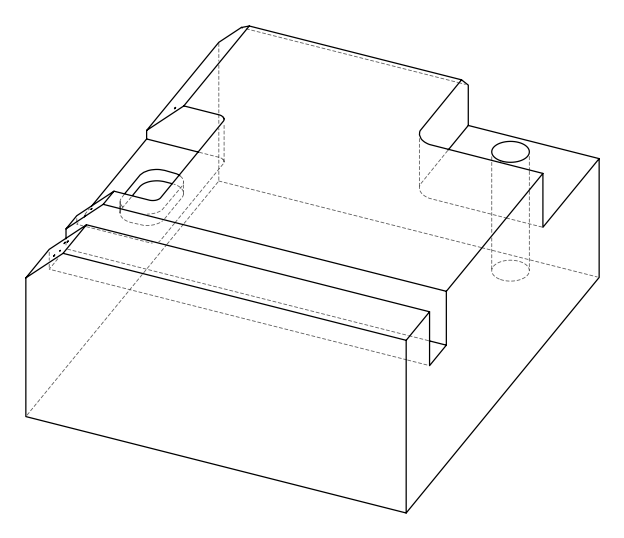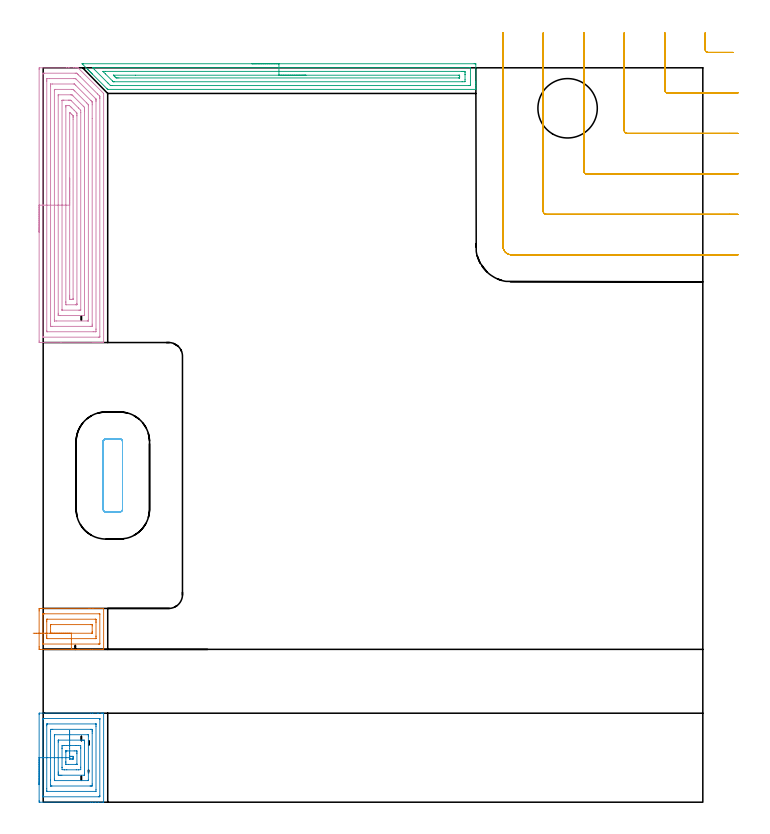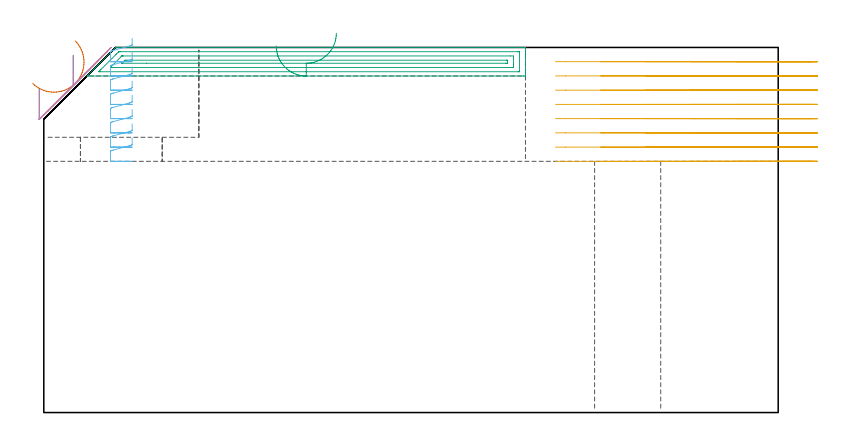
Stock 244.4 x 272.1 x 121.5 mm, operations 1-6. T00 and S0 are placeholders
(PLAN: 11 operations, 6 tool changes, 68.2 min)
(1 AREA_MILL | FG_CHAMFER_SURFACE | UGT0205_001 | 1.34 min | 9043 mm3)
(2 AREA_MILL_1 | FG_CHAMFER_SURFACE_1 | UGT0205_001 | 2.69 min | 11776 mm3)
(3 AREA_MILL_2 | FG_CHAMFER_SURFACE_2 | UGT0205_001 | 4.72 min | 7093 mm3)
(4 AREA_MILL_3 | FG_CHAMFER_SURFACE_3 | UGT0205_001 | 7.51 min | 30887 mm3)
(5 MILL_CORNER_NOTCH_RECTANGULAR | CORNER_NOTCH_RECTANGULAR | UGT0201_094 | Follow Part, ap 5, ae 75% | 10.18 min | 251069 mm3)
(6 MILL_RECTANGULAR_POCKET | POCKET_RECTANGULAR_STRAIGHT | UGT0201_094 | Follow Part, ap 5, ae 75% | 2.05 min | 44559 mm3)
(7 MILL_SLOT | SLOT_PARTIAL_RECTANGULAR | NXT0201_013 | Follow Part, ap 2.5, ae 75% | 29.5 min | 111798 mm3)
(8 MILL_RECTANGULAR_SLOT | SLOT_RECTANGULAR | UGT0201_094 | Follow Part, ap 5, ae 75% | 9.37 min | 213947 mm3)
(9 SPOT_DRILL | STEP1HOLE | NXT0321_9005460120000 | 0.06 min | 187 mm3)
(10 DRILL_THROUGH_HOLE_INTO_CENTER | STEP1HOLE | NXT0301_065 | 0.36 min | 5663 mm3)
(11 DRILL_TO_ENLARGE_THROUGH_HOLE | STEP1HOLE | UGT0301_053 | 0.38 min | 25915 mm3)
(TOOL UGT0205_001 | Chamfer Mill 20 x 3 x 45 deg. | D20 FL50 Z2)
(TOOL UGT0201_094 | End mill 20 mm | D20 FL38 Z4)
(TOOL NXT0201_013 | ENDMILL 10mm | D10 FL30 Z4)
(TOOL NXT0321_9005460120000 | NC Spot Drill, 142deg, 12mm, Carbide, Uncoated | D12 PA142 FL30 Z2)
(TOOL NXT0301_065 | Carbide Drill 9.4mm [860.1-0940-075A1-MM 2214] | D9.4 PA140 FL98 Z2)
(TOOL UGT0301_053 | Twist Drill 22 mm | D22 PA118 FL150 Z2)
(OP 1 AREA_MILL)
G17 G21 G94 G90
T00 M6
G54
G17 G0 G90 X10.45 Y56.6 S1061 M3
G43 Z131.5 H0
Z123.688
G94 G1 X11.039 Z123.045 F250.
X11.57 Z122.353
X12.039 Z121.617
X12.442 Z120.843
X12.776 Z120.037
X13.038 Z119.205
X13.227 Z118.353
X13.341 Z117.489
X13.379 Z116.617
X13.341 Z115.745
X13.227 Z114.88
X13.038 Z114.029
X12.776 Z113.197
X12.442 Z112.391
X12.039 Z111.617
X11.57 Z110.881
X11.039 Z110.189
X10.45 Z109.546
X-1.028 Y56.601 Z98.068
X-1.235 Y56.603 Z97.861
X-1.491 Y56.608 Z97.605
X-1.493 Y56.646 Z97.603
X-1.499 Y57.113 Z97.601
X-1.5 Y57.587 Z97.6
Y70.875
X-1.499 Y71.287 Z97.601
X-1.493 Y71.754 Z97.603
X-1.491 Y71.792 Z97.605
X-1.028 Y71.796 Z98.068
X-0.517 Y71.8 Z98.579
X17.002 Z116.096
X17.513 Z116.607
X18.256 Z117.355
X18.396 Z117.494
X22.252 Y71.799 Z121.35
X22.358 Y71.79 Z121.456
X22.394 Y71.76 Z121.493
X22.4 Y71.73 Z121.5
Y56.67
X22.395 Y56.61 Z121.492
X22.25 Y56.6 Z121.348
X18.256 Z117.355
X17.513 Z116.607
X10.45 Z109.546
X10.448 Y57.115 Z109.548
X10.45 Y58.6 Z109.55
X0.138 Y58.601 Z99.238
X0. Y58.605 Z99.1
X-0.044 Y58.61 Z99.056
X-0.079 Y58.617 Z99.021
X-0.081 Y58.681 Z99.019
X-0.085 Y58.825 Z99.015
X-0.086 Y69.515 Z99.014
X-0.083 Y69.722 Z99.017
X-0.081 Y69.772 Z99.019
X-0.08 Y69.789 Z99.02
X-0.019 Y69.792 Z99.081
X0.17 Y69.797 Z99.27
X0.454 Y69.8 Z99.554
X20.762 Y69.799 Z119.862
X20.9 Y69.795 Z120.
X20.944 Y69.79 Z120.044
X20.979 Y69.783 Z120.079
X20.981 Y69.719 Z120.081
X20.985 Y69.575 Z120.085
Y58.885
X20.983 Y58.678 Z120.083
X20.981 Y58.628 Z120.081
X20.98 Y58.611 Z120.08
X20.919 Y58.608 Z120.019
X20.73 Y58.603 Z119.83
X20.446 Y58.6 Z119.546
X10.45 Z109.55
Y60.6
X1.621 Y60.601 Z100.721
X1.565 Y60.603 Z100.665
X1.452 Y60.61 Z100.552
X1.335 Y60.624 Z100.435
X1.333 Y60.657 Z100.433
X1.33 Y60.948 Z100.43
X1.329 Y61.542 Z100.429
X1.328 Y61.836 Z100.428
Y66.858
X1.329 Y67.151 Z100.429
X1.33 Y67.743 Z100.43
X1.332 Y67.779 Z100.432
X1.334 Y67.789 Z100.434
X1.395 Y67.794 Z100.495
X1.508 Y67.799 Z100.608
X1.564 Y67.8 Z100.664
X19.279 Y67.799 Z118.379
X19.336 Y67.797 Z118.436
X19.448 Y67.79 Z118.548
X19.565 Y67.776 Z118.665
X19.566 Y67.743 Z118.666
X19.57 Y67.452 Z118.67
X19.571 Y66.858 Z118.671
X19.572 Y66.564 Z118.672
X19.571 Y61.542 Z118.671
Y61.249
X19.569 Y60.657 Z118.669
X19.568 Y60.621 Z118.668
X19.566 Y60.611 Z118.666
X19.505 Y60.606 Z118.605
X19.392 Y60.601 Z118.492
X19.336 Y60.6 Z118.436
X10.45 Z109.55
Y62.6
X3.215 Z102.315
X2.959 Y62.602 Z102.059
X2.832 Y62.605 Z101.932
X2.769 Y62.61 Z101.869
X2.749 Y62.615 Z101.849
X2.748 Y62.635 Z101.848
X2.744 Y63.073 Z101.844
X2.743 Y65.086 Z101.843
X2.745 Y65.73 Z101.845
X2.747 Y65.774 Z101.847
X2.749 Y65.789 Z101.849
X2.765 Y65.792 Z101.865
X2.853 Y65.796 Z101.953
X3.031 Y65.799 Z102.131
X17.685 Y65.8 Z116.785
X17.941 Y65.798 Z117.041
X18.069 Y65.795 Z117.169
X18.131 Y65.79 Z117.231
X18.151 Y65.784 Z117.251
X18.152 Y65.765 Z117.252
X18.156 Y65.327 Z117.256
X18.157 Y63.314 Z117.257
X18.155 Y62.67 Z117.255
X18.153 Y62.626 Z117.253
X18.151 Y62.611 Z117.251
X18.135 Y62.608 Z117.235
X18.047 Y62.604 Z117.147
X17.869 Y62.601 Z116.969
X10.45 Y62.6 Z109.55
X9.807 Z108.961
X9.115 Z108.429
X8.379 Z107.961
X7.605 Z107.558
X6.799 Z107.224
X5.967 Z106.962
X5.115 Z106.773
X4.25 Z106.659
X3.379 Z106.621
X2.507 Z106.659
X1.642 Z106.773
X0.791 Z106.962
X-0.041 Z107.224
X-0.847 Z107.558
X-1.621 Z107.961
X-2.357 Z108.429
X-3.049 Z108.961
X-3.692 Z109.55
G0 Z131.5
M5
M2
(OP 2 AREA_MILL_1)
G17 G21 G94 G90
T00 M6
G54
G17 G0 G90 X-1.5 Y6.5 S1061 M3
G43 Z131.5 H0
Z107.6
G94 G1 Y6.538 Z106.728 F250.
Y6.652 Z105.863
Y6.841 Z105.012
Y7.103 Z104.18
Y7.437 Z103.374
Y7.84 Z102.6
Y8.308 Z101.864
Y8.84 Z101.172
Y9.429 Z100.529
Y10.072 Z99.94
Y10.764 Z99.408
Y11.5 Z98.94
Y12.274 Z98.537
Y13.08 Z98.203
Y13.912 Z97.941
Y14.764 Z97.752
Y15.628 Z97.638
Y16.5 Z97.6
Y32.469
X-1.495 Y32.887 Z97.602
X-1.491 Y32.99 Z97.605
X-1.382 Y33. Z97.714
X17.513 Z116.607
X18.222 Z117.32
X18.396 Z117.494
X20.162 Z119.259
X20.511 Z119.61
X21.579 Z120.678
X21.928 Z121.026
X22.215 Y32.999 Z121.313
X22.394 Y32.99 Z121.492
X22.4 Y32.912 Z121.5
Y0.088
X22.394 Y0.01 Z121.492
X22.213 Y0. Z121.311
X20.511 Z119.61
X19.279 Z118.376
X18.222 Z117.32
X17.513 Z116.607
X-1.236 Z97.86
X-1.385 Y0.002 Z97.712
X-1.491 Y0.01 Z97.605
X-1.499 Y0.117 Z97.598
X-1.5 Y0.531 Z97.6
Y16.5
X-0.086 Z99.014
X-0.085 Y30.634 Z99.015
X-0.084 Y30.694 Z99.016
X-0.079 Y30.9 Z99.021
X-0.067 Y30.99 Z99.033
X0.13 Y30.994 Z99.23
X0.435 Y30.999 Z99.535
X20.895 Z119.995
X20.949 Y30.997 Z120.049
X20.971 Y30.992 Z120.071
X20.979 Y30.988 Z120.079
X20.981 Y30.977 Z120.081
X20.984 Y30.903 Z120.084
X20.986 Y30.754 Z120.086
Y30.694
X20.985 Y2.366 Z120.085
X20.984 Y2.306 Z120.084
X20.979 Y2.1 Z120.079
X20.967 Y2.01 Z120.067
X20.77 Y2.006 Z119.87
X20.465 Y2.001 Z119.565
X0.005 Z99.105
X-0.049 Y2.003 Z99.051
X-0.071 Y2.007 Z99.029
X-0.079 Y2.012 Z99.021
X-0.081 Y2.023 Z99.019
X-0.084 Y2.097 Z99.016
X-0.086 Y2.246 Z99.014
Y2.306
Y16.5
X1.328 Z100.428
X1.329 Y28.326 Z100.429
X1.334 Y28.92 Z100.434
X1.335 Y28.984 Z100.435
X1.462 Y28.994 Z100.562
X1.542 Y28.999 Z100.642
X19.359 Z118.459
X19.517 Y28.994 Z118.617
X19.56 Y28.99 Z118.66
X19.565 Y28.983 Z118.665
X19.569 Y28.962 Z118.669
X19.57 Y28.92 Z118.67
X19.571 Y28.627 Z118.671
Y28.033
Y4.674
X19.566 Y4.08 Z118.666
X19.565 Y4.016 Z118.665
X19.438 Y4.006 Z118.538
X19.358 Y4.001 Z118.458
X1.541 Z100.641
X1.383 Y4.006 Z100.483
X1.34 Y4.01 Z100.44
X1.335 Y4.017 Z100.435
X1.331 Y4.038 Z100.431
X1.329 Y4.08 Z100.429
Y4.374
X1.328 Y4.967 Z100.428
Y16.5
X2.743 Z101.843
Y26.259
X2.747 Y26.901 Z101.847
X2.75 Y26.988 Z101.85
X2.833 Y26.993 Z101.933
X3.018 Y26.997 Z102.118
X3.387 Y27. Z102.487
X3.532 Z102.632
X17.659 Z116.759
X17.938 Y26.998 Z117.038
X18.077 Y26.994 Z117.177
X18.141 Y26.99 Z117.241
X18.15 Y26.95 Z117.25
X18.156 Y26.501 Z117.256
X18.157 Y26.259 Z117.257
Y25.612
Y6.741
X18.153 Y6.099 Z117.253
X18.15 Y6.012 Z117.25
X18.066 Y6.007 Z117.166
X17.882 Y6.003 Z116.982
X17.513 Y6. Z116.613
X17.368 Z116.468
X3.241 Z102.341
X2.962 Y6.002 Z102.062
X2.823 Y6.006 Z101.923
X2.758 Y6.01 Z101.858
X2.75 Y6.05 Z101.85
X2.744 Y6.5 Z101.844
X2.743 Y8.276 Z101.843
Y16.5
X4.157 Z103.257
Y24.597
X4.158 Y24.711 Z103.258
X4.162 Y24.937 Z103.262
X4.164 Y24.992 Z103.264
X4.174 Y24.994 Z103.274
X4.205 Y24.998 Z103.305
X4.27 Y24.999 Z103.37
X16.63 Y25. Z115.73
X16.704 Y24.998 Z115.804
X16.725 Y24.995 Z115.825
X16.731 Y24.992 Z115.831
X16.736 Y24.973 Z115.836
X16.74 Y24.824 Z115.84
X16.743 Y24.598 Z115.843
Y24.484
Y8.403
X16.742 Y8.289 Z115.842
X16.738 Y8.064 Z115.838
X16.736 Y8.008 Z115.836
X16.726 Y8.006 Z115.826
X16.695 Y8.002 Z115.795
X16.63 Y8.001 Z115.73
X4.27 Y8. Z103.37
X4.196 Y8.002 Z103.296
X4.175 Y8.005 Z103.275
X4.168 Y8.008 Z103.268
X4.164 Y8.027 Z103.264
X4.16 Y8.176 Z103.26
X4.157 Y8.402 Z103.257
Y8.516
Y16.5
X5.571 Z104.671
X5.572 Y22.289 Z104.672
X5.575 Y22.71 Z104.675
X5.578 Y22.942 Z104.678
X5.58 Y22.99 Z104.68
X5.651 Y22.994 Z104.751
X5.748 Y22.999 Z104.848
X13.982 Y23. Z113.082
X14.577 Y22.999 Z113.677
X14.865 Y22.996 Z113.965
X15.153 Y22.99 Z114.253
X15.322 Y22.98 Z114.422
X15.325 Y22.865 Z114.425
X15.327 Y22.71 Z114.427
X15.328 Y22.244 Z114.428
X15.329 Y21.823 Z114.429
X15.328 Y10.711 Z114.428
X15.325 Y10.29 Z114.425
X15.322 Y10.058 Z114.422
X15.32 Y10.01 Z114.42
X15.249 Y10.006 Z114.349
X15.152 Y10.001 Z114.252
X6.918 Y10. Z106.018
X6.323 Y10.001 Z105.423
X6.035 Y10.004 Z105.135
X5.747 Y10.01 Z104.847
X5.578 Y10.02 Z104.678
X5.575 Y10.135 Z104.675
X5.573 Y10.29 Z104.673
X5.571 Y10.756 Z104.671
Y11.177
Y16.5
X6.985 Z106.085
Y19.981
Y20.049
X6.99 Y20.864 Z106.09
X6.992 Y20.936 Z106.092
X7.74 Y20.997 Z106.84
X7.801 Y20.998 Z106.901
X8.62 Y21. Z107.72
X12.152 Z111.252
X13.036 Y20.999 Z112.136
X13.099 Y20.995 Z112.199
X13.908 Y20.936 Z113.008
X13.914 Y20.116 Z113.014
Y20.049
Y12.951
X13.91 Y12.136 Z113.01
X13.908 Y12.064 Z113.008
X13.16 Y12.003 Z112.26
X13.099 Y12.002 Z112.199
X12.28 Y12. Z111.38
X8.748 Z107.848
X7.864 Y12.001 Z106.964
X7.801 Y12.005 Z106.901
X6.992 Y12.064 Z106.092
X6.986 Y12.884 Z106.086
X6.985 Y12.951 Z106.085
Y16.5
X8.399 Z107.499
X8.4 Y18.56 Z107.5
Y18.846
X8.402 Y18.928 Z107.502
X8.405 Y18.977 Z107.505
X8.408 Y18.991 Z107.508
X8.414 Y18.993 Z107.514
X8.504 Y18.997 Z107.604
X8.684 Y19. Z107.784
X8.845 Z107.945
X11.494 Z110.594
X12.216 Y18.999 Z111.316
X12.379 Y18.997 Z111.479
X12.493 Y18.99 Z111.593
X12.495 Y18.958 Z111.595
X12.498 Y18.878 Z111.598
X12.5 Y18.274 Z111.6
Y17.988
Y14.154
X12.498 Y14.072 Z111.598
X12.495 Y14.023 Z111.595
X12.492 Y14.009 Z111.592
X12.486 Y14.007 Z111.586
X12.396 Y14.003 Z111.496
X12.216 Y14. Z111.316
X12.055 Z111.155
X9.406 Z108.506
X8.684 Y14.001 Z107.784
X8.52 Y14.003 Z107.62
X8.407 Y14.01 Z107.507
X8.405 Y14.042 Z107.505
X8.402 Y14.122 Z107.502
X8.4 Y14.726 Z107.5
Y15.012
X8.399 Y16.5 Z107.499
X9.814 Z108.914
X9.815 Y16.82 Z108.915
X9.819 Y16.978 Z108.919
X9.82 Y16.99 Z108.92
X9.838 Y16.994 Z108.938
X9.881 Y16.998 Z108.981
X9.953 Y17. Z109.053
X10.45 Z109.55
X10.836 Y16.999 Z109.936
X11.052 Y16.993 Z110.152
X11.073 Y16.991 Z110.173
X11.079 Y16.97 Z110.179
X11.083 Y16.897 Z110.183
X11.085 Y16.749 Z110.185
X11.086 Y16.5 Z110.186
X11.084 Y16.18 Z110.184
X11.081 Y16.022 Z110.181
X11.08 Y16.01 Z110.18
X11.062 Y16.006 Z110.162
X11.019 Y16.002 Z110.119
X10.947 Y16. Z110.047
X10.45 Z109.55
X10.064 Y16.001 Z109.164
X9.848 Y16.007 Z108.948
X9.827 Y16.009 Z108.927
X9.821 Y16.03 Z108.921
X9.817 Y16.103 Z108.917
X9.814 Y16.251 Z108.914
Y16.5
X9.812 Y17.372 Z108.95
X9.811 Y18.237 Z109.063
X9.809 Y19.089 Z109.25
X9.808 Y19.921 Z109.511
X9.806 Y20.728 Z109.843
X9.805 Y21.502 Z110.245
X9.803 Y22.239 Z110.712
X9.802 Y22.932 Z111.242
X9.801 Y23.576 Z111.83
X9.8 Y24.167 Z112.472
X9.799 Y24.699 Z113.163
X9.798 Y25.169 Z113.898
X9.797 Y25.574 Z114.671
Y25.909 Z115.476
X9.796 Y26.173 Z116.308
Y26.363 Z117.159
Y26.479 Z118.024
Y26.518 Z118.896
G0 Z131.5
M5
M2
(OP 3 AREA_MILL_2)
G17 G21 G94 G90
T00 M6
G54
G17 G0 G90 X77.35 Y273.6 S1061 M3
G43 Z131.5 H0
Z122.
G94 G1 X77.388 Z121.128 F250.
X77.502 Z120.264
X77.691 Z119.412
X77.953 Z118.58
X78.287 Z117.774
X78.69 Z117.
X79.158 Z116.264
X79.69 Z115.572
X80.279 Z114.929
X80.922 Z114.34
X81.614 Z113.808
X82.35 Z113.34
X83.124 Z112.937
X83.93 Z112.603
X84.762 Z112.341
X85.614 Z112.152
X86.478 Z112.038
X87.35 Z112.
X159.686
X160.206 Y273.595 Z112.003
X160.29 Y273.592 Z112.006
X160.3 Y273.503 Z112.095
Y267.099 Z118.496
Y266.551 Z119.046
Y266.223 Z119.373
Y265.675 Z119.921
Y265.347 Z120.248
Y264.692 Z120.908
Y264.378 Z121.222
X160.297 Y264.237 Z121.356
X160.29 Y264.102 Z121.488
X160.133 Y264.1 Z121.5
X23.944
X23.905 Y264.106 Z121.491
X23.878 Y264.123 Z121.474
X23.682 Y264.318 Z121.282
X23.529 Y264.471 Z121.128
X18.272 Y269.726 Z115.87
X18.139 Y269.86 Z115.738
X17.972 Y270.027 Z115.571
X17.834 Y270.164 Z115.432
X17.693 Y270.306 Z115.292
X17.543 Y270.456 Z115.142
X17.396 Y270.601 Z114.994
X17.246 Y270.753 Z114.845
X17.113 Y270.886 Z114.712
X16.958 Y271.039 Z114.556
X16.8 Y271.199 Z114.399
X16.684 Y271.315 Z114.283
X16.52 Y271.477 Z114.117
X16.353 Y271.646 Z113.952
X14.408 Y273.592 Z112.006
X14.417 Y273.595 Z112.005
X14.567 Y273.598 Z112.002
X14.878 Y273.6 Z112.
X87.35
Y272.186 Z113.414
X157.9 Y272.185 Z113.415
X158.072 Y272.184 Z113.416
X158.249 Y272.18 Z113.42
X158.286 Y272.179 Z113.421
X158.292 Y272.156 Z113.444
X158.295 Y272.126 Z113.474
X158.299 Y271.962 Z113.638
X158.3 Y265.831 Z119.769
X158.298 Y265.7 Z119.9
X158.294 Y265.596 Z120.004
X158.29 Y265.531 Z120.069
X158.259 Y265.521 Z120.079
X157.9 Y265.516 Z120.084
X157.729 Y265.515 Z120.085
X25.559
X25.199 Y265.518 Z120.082
X25.019 Y265.521 Z120.079
X24.932 Y265.53 Z120.07
X24.837 Y265.618 Z119.982
X24.228 Y266.223 Z119.377
X23.944 Y266.506 Z119.094
X18.973 Y271.477 Z114.123
X18.586 Y271.866 Z113.734
X18.337 Y272.121 Z113.479
X18.288 Y272.174 Z113.426
X18.367 Y272.179 Z113.421
X18.586 Y272.183 Z113.417
X18.757 Y272.185 Z113.415
X87.35 Y272.186 Z113.414
Y270.772 Z114.828
X155.221 Y270.771 Z114.829
X155.942 Y270.77 Z114.83
X156.114 Y270.768 Z114.832
X156.278 Y270.765 Z114.835
X156.29 Y270.601 Z114.999
X156.297 Y270.422 Z115.178
X156.3 Y269.726 Z115.874
Y269.544 Z116.056
X156.299 Y267.793 Z117.807
X156.29 Y267.099 Z118.501
X156.28 Y266.935 Z118.665
X155.221 Y266.929 Z118.671
X26.45
X26.103 Y266.933 Z118.667
X26.005 Y266.935 Z118.665
X25.97 Y266.941 Z118.66
X25.957 Y266.95 Z118.65
X25.904 Y266.999 Z118.601
X25.801 Y267.099 Z118.501
X25.73 Y267.169 Z118.431
X23.051 Y269.848 Z115.752
X22.301 Y270.601 Z114.999
X22.158 Y270.748 Z114.852
X22.153 Y270.766 Z114.834
X23.051 Y270.771 Z114.829
X87.35 Y270.772 Z114.828
Y269.357 Z116.243
X153.811
X154.163 Y269.356 Z116.244
X154.223 Y269.354 Z116.246
X154.28 Y269.351 Z116.249
X154.29 Y269.27 Z116.33
X154.3 Y268.878 Z116.722
Y268.85 Z116.75
X154.297 Y268.426 Z117.174
X154.294 Y268.373 Z117.227
X154.291 Y268.353 Z117.247
X154.261 Y268.35 Z117.25
X154.125 Y268.345 Z117.255
X153.952 Y268.343 Z117.257
X28.034
X27.516 Y268.344 Z117.256
X27.137 Y268.346 Z117.254
X27.017 Y268.35 Z117.25
X26.757 Y268.597 Z117.003
X26.623 Y268.726 Z116.874
X26.499 Y268.85 Z116.75
X26.379 Y268.97 Z116.63
X26.155 Y269.198 Z116.402
X26.018 Y269.342 Z116.258
X26.01 Y269.354 Z116.246
X26.011 Y269.355 Z116.245
X26.032 Y269.356 Z116.244
X34.214 Y269.357 Z116.243
X87.35
X88.222 Z116.281
X89.086 Z116.395
X89.938 Z116.583
X90.77 Z116.846
X91.576 Z117.18
X92.35 Z117.582
X93.086 Z118.051
X93.778 Z118.582
X94.421 Z119.172
X95.01 Z119.815
X95.542 Z120.507
X96.01 Z121.243
X96.413 Z122.016
X96.747 Z122.822
X97.009 Z123.654
X97.198 Z124.506
X97.312 Z125.371
X97.35 Z126.243
G0 Z131.5
M5
M2
(OP 4 AREA_MILL_3)
G17 G21 G94 G90
T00 M6
G54
G17 G0 G90 X-1.5 Y211.2 S1061 M3
G43 Z131.5 H0
Z107.6
G94 G1 Y211.238 Z106.728 F250.
Y211.352 Z105.863
Y211.541 Z105.012
Y211.803 Z104.18
Y212.137 Z103.374
Y212.54 Z102.6
Y213.008 Z101.864
Y213.54 Z101.172
Y214.129 Z100.529
Y214.772 Z99.94
Y215.464 Z99.408
Y216.2 Z98.94
Y216.974 Z98.537
Y217.78 Z98.203
Y218.612 Z97.941
Y219.464 Z97.752
Y220.328 Z97.638
Y221.2 Z97.6
Y271.52
X-1.496 Y271.939 Z97.602
X-1.491 Y272.09 Z97.606
X-1.336 Y272.1 Z97.761
X8.684 Z107.779
X9.3 Z108.398
X9.567 Z108.664
X11.333 Z110.428
X11.866 Z110.965
X12.216 Z111.315
X12.657 Z111.756
X12.834 Y272.099 Z111.932
X12.9 Y272.09 Z111.995
X12.971 Y272.03 Z112.069
X22.386 Y262.614 Z121.486
X22.393 Y262.596 Z121.493
X22.4 Y262.526 Z121.5
Y170.434
X22.394 Y170.31 Z121.492
X22.115 Y170.3 Z121.213
X21.394 Z120.494
X20.696 Z119.795
X20.162 Z119.258
X19.895 Z118.992
X19.279 Z118.376
X19.012 Z118.11
X18.396 Z117.491
X6.527 Z105.623
X-1.237 Z97.86
X-1.337 Y170.301 Z97.759
X-1.492 Y170.31 Z97.605
X-1.499 Y170.464 Z97.599
X-1.5 Y170.88 Z97.6
Y221.2
X-0.086 Z99.014
X-0.085 Y269.739 Z99.015
X-0.082 Y269.946 Z99.018
X-0.079 Y270.049 Z99.021
X-0.074 Y270.09 Z99.026
X0.022 Y270.093 Z99.122
X0.381 Y270.099 Z99.481
X11.858 Y270.1 Z110.958
X12.216 Y270.097 Z111.316
X12.335 Y270.094 Z111.435
X12.429 Y270.09 Z111.529
X12.509 Y270.03 Z111.609
X12.809 Y269.739 Z111.909
X13.099 Y269.451 Z112.199
X13.702 Y268.848 Z112.802
X20.162 Y262.388 Z119.262
X20.825 Y261.723 Z119.925
X20.921 Y261.623 Z120.021
X20.976 Y261.563 Z120.076
X20.979 Y261.515 Z120.079
X20.982 Y261.308 Z120.082
X20.986 Y260.893 Z120.086
Y260.833
X20.985 Y172.661 Z120.085
X20.982 Y172.454 Z120.082
X20.979 Y172.351 Z120.079
X20.974 Y172.31 Z120.074
X20.878 Y172.307 Z119.978
X20.519 Y172.301 Z119.619
X0.212 Z99.312
X0.017 Y172.304 Z99.117
X-0.069 Y172.309 Z99.031
X-0.079 Y172.311 Z99.021
X-0.081 Y172.324 Z99.019
X-0.084 Y172.362 Z99.016
X-0.085 Y172.442 Z99.015
X-0.086 Y172.601 Z99.014
Y221.2
X1.328 Z100.428
X1.329 Y267.067 Z100.429
X1.33 Y267.36 Z100.43
X1.336 Y267.958 Z100.436
X1.345 Y268.09 Z100.445
X1.482 Y268.098 Z100.582
X1.621 Y268.099 Z100.721
X2.363 Y268.1 Z101.463
X11.474 Y268.099 Z110.574
X11.756 Y268.095 Z110.856
X11.944 Y268.09 Z111.044
X12.014 Y268.076 Z111.114
X12.039 Y268.054 Z111.139
X12.143 Y267.958 Z111.243
X19.279 Y260.822 Z118.379
X19.495 Y260.598 Z118.595
X19.547 Y260.542 Z118.647
X19.565 Y260.502 Z118.665
X19.567 Y260.433 Z118.667
X19.57 Y260.237 Z118.67
X19.571 Y259.942 Z118.671
Y259.647
Y175.333
X19.57 Y175.04 Z118.67
X19.564 Y174.442 Z118.664
X19.555 Y174.31 Z118.655
X19.418 Y174.302 Z118.518
X19.279 Y174.301 Z118.379
X18.537 Y174.3 Z117.637
X1.621 Y174.301 Z100.721
X1.48 Y174.304 Z100.58
X1.386 Y174.31 Z100.486
X1.335 Y174.317 Z100.435
X1.333 Y174.345 Z100.433
X1.33 Y174.442 Z100.43
X1.329 Y174.737 Z100.429
X1.328 Y221.2 Z100.428
X2.743 Z101.843
Y265.286
X2.745 Y265.933 Z101.845
X2.747 Y266.028 Z101.847
X2.749 Y266.077 Z101.849
X2.782 Y266.09 Z101.882
X3.462 Y266.1 Z102.562
X11.409 Y266.099 Z110.509
X11.509 Y266.093 Z110.609
X11.533 Y266.09 Z110.633
X11.591 Y266.048 Z110.691
X11.779 Y265.866 Z110.879
X12.068 Y265.582 Z111.168
X17.709 Y259.942 Z116.809
X17.908 Y259.741 Z117.008
X18.042 Y259.603 Z117.142
X18.147 Y259.493 Z117.247
X18.15 Y259.454 Z117.25
X18.154 Y259.295 Z117.254
X18.156 Y259.051 Z117.256
X18.157 Y258.402 Z117.257
Y253.337
Y177.114
X18.155 Y176.467 Z117.255
X18.153 Y176.372 Z117.253
X18.151 Y176.323 Z117.251
X18.118 Y176.31 Z117.218
X17.438 Y176.3 Z116.538
X3.311 Z102.411
X2.962 Y176.304 Z102.062
X2.788 Y176.308 Z101.888
X2.751 Y176.31 Z101.851
X2.748 Y176.338 Z101.848
X2.746 Y176.39 Z101.846
X2.743 Y176.873 Z101.843
Y177.114
Y221.2
X4.157 Z103.257
Y263.618
X4.158 Y263.732 Z103.258
X4.162 Y263.959 Z103.262
X4.166 Y264.091 Z103.266
X4.196 Y264.094 Z103.296
X4.27 Y264.097 Z103.37
X4.562 Y264.1 Z103.662
X10.45 Y264.099 Z109.55
X10.745 Y264.098 Z109.845
X11.037 Y264.09 Z110.137
X11.115 Y264.075 Z110.215
X11.211 Y263.985 Z110.311
X11.333 Y263.867 Z110.433
X11.697 Y263.505 Z110.797
X16.15 Y259.051 Z115.25
X16.63 Y258.565 Z115.73
X16.726 Y258.464 Z115.826
X16.737 Y258.274 Z115.837
X16.741 Y258.161 Z115.841
X16.743 Y258.048 Z115.843
Y178.782
X16.742 Y178.668 Z115.842
X16.738 Y178.441 Z115.838
X16.734 Y178.309 Z115.834
X16.704 Y178.306 Z115.804
X16.63 Y178.303 Z115.73
X16.338 Y178.3 Z115.438
X4.86 Z103.96
X4.27 Y178.304 Z103.37
X4.186 Y178.307 Z103.286
X4.167 Y178.309 Z103.267
X4.163 Y178.403 Z103.263
X4.159 Y178.554 Z103.259
X4.157 Y178.782 Z103.257
Y178.895
Y221.2
X5.571 Z104.671
X5.572 Y261.723 Z104.672
X5.574 Y261.957 Z104.674
X5.578 Y262.073 Z104.678
X5.581 Y262.09 Z104.681
X5.609 Y262.094 Z104.709
X5.663 Y262.099 Z104.763
X10.077 Z109.177
X10.45 Y262.094 Z109.55
X10.574 Y262.09 Z109.674
X10.664 Y262.077 Z109.764
X10.736 Y262.008 Z109.836
X11.028 Y261.723 Z110.128
X14.865 Y257.887 Z113.965
X15.17 Y257.576 Z114.27
X15.32 Y257.42 Z114.42
X15.323 Y257.27 Z114.423
X15.327 Y256.803 Z114.427
X15.329 Y256.38 Z114.429
Y255.911
X15.328 Y180.677 Z114.428
X15.326 Y180.443 Z114.426
X15.322 Y180.328 Z114.422
X15.319 Y180.31 Z114.419
X15.291 Y180.306 Z114.391
X15.237 Y180.301 Z114.337
X6.408 Y180.3 Z105.508
X6.035 Y180.304 Z105.135
X5.662 Y180.31 Z104.762
X5.578 Y180.321 Z104.678
X5.575 Y180.396 Z104.675
X5.572 Y180.521 Z104.672
X5.571 Y180.677 Z104.671
Y181.145
Y221.2
X6.985 Z106.085
X6.986 Y259.942 Z106.086
X6.989 Y260.044 Z106.089
X6.992 Y260.087 Z106.092
X7.175 Y260.093 Z106.275
X7.488 Y260.099 Z106.588
X7.645 Y260.1 Z106.745
X9.41 Z108.51
X9.567 Z108.667
X9.724 Y260.098 Z108.824
X10.037 Y260.09 Z109.137
X10.209 Y260.082 Z109.309
X10.259 Y260.038 Z109.359
X10.361 Y259.942 Z109.461
X13.099 Y257.204 Z112.199
X13.908 Y256.38 Z113.008
X13.914 Y255.557 Z113.014
X13.915 Y255.489 Z113.015
X13.914 Y182.458 Z113.014
X13.911 Y182.356 Z113.011
X13.908 Y182.313 Z113.008
X13.725 Y182.307 Z112.825
X13.412 Y182.301 Z112.512
X13.255 Y182.3 Z112.355
X7.024 Y182.301 Z106.124
X7.015 Y182.302 Z106.115
X6.992 Y182.31 Z106.092
X6.987 Y182.388 Z106.087
X6.986 Y182.458 Z106.086
X6.985 Y221.2 Z106.085
X8.399 Z107.499
X8.4 Y257.557 Z107.5
X8.402 Y257.844 Z107.502
X8.406 Y258.035 Z107.506
X8.408 Y258.091 Z107.508
X8.428 Y258.093 Z107.528
X8.479 Y258.096 Z107.579
X8.684 Y258.1 Z107.784
X8.744 Z107.844
X9.567 Y258.099 Z108.667
X9.629 Y258.098 Z108.729
X9.728 Y258.09 Z108.828
X10.059 Y257.782 Z109.159
X10.318 Y257.532 Z109.418
X10.45 Y257.403 Z109.55
X10.583 Y257.27 Z109.683
X11.474 Y256.38 Z110.574
X12.216 Y255.635 Z111.316
X12.358 Y255.489 Z111.458
X12.493 Y255.34 Z111.593
X12.496 Y255.206 Z111.596
X12.499 Y254.598 Z111.599
X12.5 Y254.311 Z111.6
Y184.843
X12.498 Y184.556 Z111.598
X12.494 Y184.365 Z111.594
X12.492 Y184.309 Z111.592
X12.472 Y184.307 Z111.572
X12.421 Y184.304 Z111.521
X12.216 Y184.3 Z111.316
X12.155 Z111.255
X8.623 Y184.301 Z107.723
X8.48 Y184.306 Z107.58
X8.414 Y184.31 Z107.514
X8.406 Y184.343 Z107.506
X8.404 Y184.386 Z107.504
X8.401 Y184.525 Z107.501
X8.4 Y185.13 Z107.5
X8.399 Y185.417 Z107.499
Y221.2
X9.814 Z108.914
Y255.24
X9.816 Y255.489 Z108.916
X9.818 Y255.564 Z108.918
X9.82 Y255.572 Z108.92
X9.822 Y255.573 Z108.922
X9.838 Y255.562 Z108.938
X9.914 Y255.489 Z109.014
X10.45 Y254.954 Z109.55
X10.805 Y254.598 Z109.905
X10.925 Y254.476 Z110.025
X11.02 Y254.377 Z110.12
X11.079 Y254.312 Z110.179
X11.08 Y254.277 Z110.18
X11.085 Y253.958 Z110.185
X11.086 Y253.708 Z110.186
Y253.066
Y186.59
X11.084 Y186.43 Z110.184
X11.082 Y186.35 Z110.182
X11.08 Y186.318 Z110.18
X11.048 Y186.308 Z110.148
X10.45 Y186.303 Z109.55
X10.17 Z109.27
X9.832 Y186.31 Z108.932
X9.821 Y186.655 Z108.921
X9.817 Y186.911 Z108.917
X9.814 Y187.553 Z108.914
Y187.802
Y221.2
Y222.072 Z108.952
Y222.936 Z109.066
Y223.788 Z109.254
Y224.62 Z109.517
Y225.426 Z109.851
Y226.2 Z110.253
Y226.936 Z110.722
Y227.628 Z111.253
Y228.271 Z111.843
Y228.86 Z112.486
Y229.392 Z113.178
Y229.86 Z113.914
Y230.263 Z114.688
Y230.597 Z115.493
Y230.859 Z116.326
Y231.048 Z117.177
Y231.162 Z118.042
Y231.2 Z118.914
G0 Z131.5
M5
M2
(OP 5 MILL_CORNER_NOTCH_RECTANGULAR)
G17 G21 G94 G90
T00 M6
G54
G17 G0 G90 X245.3 Y285.059 S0 M3
G43 Z131.5 H0
Z116.762
G94 G1 Y282.059 F250.
Y278.794 F500.
G3 X246.294 Y277.8 R1.
G1 X252.616
X255.616 F250.
G0 Z131.5
X230.3 Y285.1
Z116.762
G1 Y282.1
Y263.795 F500.
G3 X231.295 Y262.8 R1.
G1 X254.4
X257.4 F250.
G0 Z131.5
X215.3 Y285.1
Z116.762
G1 Y282.1
Y248.795 F500.
G3 X216.295 Y247.8 R1.
G1 X254.4
X257.4 F250.
G0 Z131.5
X200.3 Y285.1
Z116.762
G1 Y282.1
Y233.796 F500.
G3 X201.296 Y232.8 R1.
G1 X254.4
X257.4 F250.
G0 Z131.5
X185.3 Y285.1
Z116.762
G1 Y282.1
Y218.796 F500.
G3 X186.296 Y217.8 R1.
G1 X254.4
X257.4 F250.
G0 Z131.5
X170.3 Y285.1
Z116.762
G1 Y282.1
Y206.1 F500.
G3 X173.6 Y202.8 R3.3
G1 X254.4
X257.4 F250.
G0 Z131.5
X245.3 Y285.059
Z112.025
G1 Y282.059
Y278.794 F500.
G3 X246.294 Y277.8 R1.
G1 X252.616
X255.616 F250.
G0 Z131.5
X230.3 Y285.1
Z112.025
G1 Y282.1
Y263.795 F500.
G3 X231.295 Y262.8 R1.
G1 X254.4
X257.4 F250.
G0 Z131.5
X215.3 Y285.1
Z112.025
G1 Y282.1
Y248.795 F500.
G3 X216.295 Y247.8 R1.
G1 X254.4
X257.4 F250.
G0 Z131.5
X200.3 Y285.1
Z112.025
G1 Y282.1
Y233.796 F500.
G3 X201.296 Y232.8 R1.
G1 X254.4
X257.4 F250.
G0 Z131.5
X185.3 Y285.1
Z112.025
G1 Y282.1
Y218.796 F500.
G3 X186.296 Y217.8 R1.
G1 X254.4
X257.4 F250.
G0 Z131.5
X170.3 Y285.1
Z112.025
G1 Y282.1
Y206.1 F500.
G3 X173.6 Y202.8 R3.3
G1 X254.4
X257.4 F250.
G0 Z131.5
X245.3 Y285.059
Z107.287
G1 Y282.059
Y278.794 F500.
G3 X246.294 Y277.8 R1.
G1 X252.616
X255.616 F250.
G0 Z131.5
X230.3 Y285.1
Z107.287
G1 Y282.1
Y263.795 F500.
G3 X231.295 Y262.8 R1.
G1 X254.4
X257.4 F250.
G0 Z131.5
X215.3 Y285.1
Z107.287
G1 Y282.1
Y248.795 F500.
G3 X216.295 Y247.8 R1.
G1 X254.4
X257.4 F250.
G0 Z131.5
X200.3 Y285.1
Z107.287
G1 Y282.1
Y233.796 F500.
G3 X201.296 Y232.8 R1.
G1 X254.4
X257.4 F250.
G0 Z131.5
X185.3 Y285.1
Z107.287
G1 Y282.1
Y218.796 F500.
G3 X186.296 Y217.8 R1.
G1 X254.4
X257.4 F250.
G0 Z131.5
X170.3 Y285.1
Z107.287
G1 Y282.1
Y206.1 F500.
G3 X173.6 Y202.8 R3.3
G1 X254.4
X257.4 F250.
G0 Z131.5
X245.3 Y285.059
Z102.55
G1 Y282.059
Y278.794 F500.
G3 X246.294 Y277.8 R1.
G1 X252.616
X255.616 F250.
G0 Z131.5
X230.3 Y285.1
Z102.55
G1 Y282.1
Y263.795 F500.
G3 X231.295 Y262.8 R1.
G1 X254.4
X257.4 F250.
G0 Z131.5
X215.3 Y285.1
Z102.55
G1 Y282.1
Y248.795 F500.
G3 X216.295 Y247.8 R1.
G1 X254.4
X257.4 F250.
G0 Z131.5
X200.3 Y285.1
Z102.55
G1 Y282.1
Y233.796 F500.
G3 X201.296 Y232.8 R1.
G1 X254.4
X257.4 F250.
G0 Z131.5
X185.3 Y285.1
Z102.55
G1 Y282.1
Y218.796 F500.
G3 X186.296 Y217.8 R1.
G1 X254.4
X257.4 F250.
G0 Z131.5
X170.3 Y285.1
Z102.55
G1 Y282.1
Y206.1 F500.
G3 X173.6 Y202.8 R3.3
G1 X254.4
X257.4 F250.
G0 Z131.5
X245.3 Y285.059
Z97.812
G1 Y282.059
Y278.794 F500.
G3 X246.294 Y277.8 R1.
G1 X252.616
X255.616 F250.
G0 Z131.5
X230.3 Y285.1
Z97.812
G1 Y282.1
Y263.795 F500.
G3 X231.295 Y262.8 R1.
G1 X254.4
X257.4 F250.
G0 Z131.5
X215.3 Y285.1
Z97.812
G1 Y282.1
Y248.795 F500.
G3 X216.295 Y247.8 R1.
G1 X254.4
X257.4 F250.
G0 Z131.5
X200.3 Y285.1
Z97.812
G1 Y282.1
Y233.796 F500.
G3 X201.296 Y232.8 R1.
G1 X254.4
X257.4 F250.
G0 Z131.5
X185.3 Y285.1
Z97.812
G1 Y282.1
Y218.796 F500.
G3 X186.296 Y217.8 R1.
G1 X254.4
X257.4 F250.
G0 Z131.5
X170.3 Y285.1
Z97.812
G1 Y282.1
Y206.1 F500.
G3 X173.6 Y202.8 R3.3
G1 X254.4
X257.4 F250.
G0 Z131.5
X245.3 Y285.059
Z93.075
G1 Y282.059
Y278.794 F500.
G3 X246.294 Y277.8 R1.
G1 X252.616
X255.616 F250.
G0 Z131.5
X230.3 Y285.1
Z93.075
G1 Y282.1
Y263.795 F500.
G3 X231.295 Y262.8 R1.
G1 X254.4
X257.4 F250.
G0 Z131.5
X215.3 Y285.1
Z93.075
G1 Y282.1
Y248.795 F500.
G3 X216.295 Y247.8 R1.
G1 X254.4
X257.4 F250.
G0 Z131.5
X200.3 Y285.1
Z93.075
G1 Y282.1
Y233.796 F500.
G3 X201.296 Y232.8 R1.
G1 X254.4
X257.4 F250.
G0 Z131.5
X185.3 Y285.1
Z93.075
G1 Y282.1
Y218.796 F500.
G3 X186.296 Y217.8 R1.
G1 X254.4
X257.4 F250.
G0 Z131.5
X170.3 Y285.1
Z93.075
G1 Y282.1
Y206.1 F500.
G3 X173.6 Y202.8 R3.3
G1 X254.4
X257.4 F250.
G0 Z131.5
X245.3 Y285.059
Z88.337
G1 Y282.059
Y278.794 F500.
G3 X246.294 Y277.8 R1.
G1 X252.616
X255.616 F250.
G0 Z131.5
X230.3 Y285.1
Z88.337
G1 Y282.1
Y263.795 F500.
G3 X231.295 Y262.8 R1.
G1 X254.4
X257.4 F250.
G0 Z131.5
X215.3 Y285.1
Z88.337
G1 Y282.1
Y248.795 F500.
G3 X216.295 Y247.8 R1.
G1 X254.4
X257.4 F250.
G0 Z131.5
X200.3 Y285.1
Z88.337
G1 Y282.1
Y233.796 F500.
G3 X201.296 Y232.8 R1.
G1 X254.4
X257.4 F250.
G0 Z131.5
X185.3 Y285.1
Z88.337
G1 Y282.1
Y218.796 F500.
G3 X186.296 Y217.8 R1.
G1 X254.4
X257.4 F250.
G0 Z131.5
X170.3 Y285.1
Z88.337
G1 Y282.1
Y206.1 F500.
G3 X173.6 Y202.8 R3.3
G1 X254.4
X257.4 F250.
G0 Z131.5
X245.3 Y285.059
Z83.6
G1 Y282.059
Y278.794 F500.
G3 X246.294 Y277.8 R1.
G1 X252.616
X255.616 F250.
G0 Z131.5
X230.3 Y285.1
Z83.6
G1 Y282.1
Y263.795 F500.
G3 X231.295 Y262.8 R1.
G1 X254.4
X257.4 F250.
G0 Z131.5
X215.3 Y285.1
Z83.6
G1 Y282.1
Y248.795 F500.
G3 X216.295 Y247.8 R1.
G1 X254.4
X257.4 F250.
G0 Z131.5
X200.3 Y285.1
Z83.6
G1 Y282.1
Y233.796 F500.
G3 X201.296 Y232.8 R1.
G1 X254.4
X257.4 F250.
G0 Z131.5
X185.3 Y285.1
Z83.6
G1 Y282.1
Y218.796 F500.
G3 X186.296 Y217.8 R1.
G1 X254.4
X257.4 F250.
G0 Z131.5
X170.3 Y285.1
Z83.6
G1 Y282.1
Y206.1 F500.
G3 X173.6 Y202.8 R3.3
G1 X254.4
X257.4 F250.
G0 Z131.5
M5
M2
(OP 6 MILL_RECTANGULAR_POCKET)
G17 G21 G94 G90
T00 M6
G54
G17 G0 G90 X29.4 Y125.537 S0 M3
G43 Z131.5 H0
Z124.5
G94 G1 Y133.5 Z122.366 F250.
Y133.605 Z122.338
X29.347 Y133.853 Z122.27
X29.239 Y134.083 Z122.202
X29.081 Y134.281 Z122.134
X28.883 Y134.439 Z122.066
X28.653 Y134.547 Z121.998
X28.405 Y134.6 Z121.93
X23.195 Z120.534
X22.947 Y134.547 Z120.466
X22.717 Y134.439 Z120.398
X22.519 Y134.281 Z120.33
X22.361 Y134.083 Z120.262
X22.253 Y133.853 Z120.194
X22.2 Y133.605 Z120.127
Y133.5 Z120.098
Y121.05 Z116.762
Y108.6 F500.
G3 X23.3 Y107.5 R1.1
G1 X28.3
G3 X29.4 Y108.6 R1.1
G1 Y133.5
G3 X28.3 Y134.6 R1.1
G1 X23.3
G3 X22.2 Y133.5 R1.1
G1 Y121.05
Y120.05
G0 X29.4 Y125.537 Z119.762
G1 Y133.5 Z117.629 F250.
Y133.605 Z117.601
X29.347 Y133.853 Z117.533
X29.239 Y134.083 Z117.465
X29.081 Y134.281 Z117.397
X28.883 Y134.439 Z117.329
X28.653 Y134.547 Z117.261
X28.405 Y134.6 Z117.193
X23.195 Z115.797
X22.947 Y134.547 Z115.729
X22.717 Y134.439 Z115.661
X22.519 Y134.281 Z115.593
X22.361 Y134.083 Z115.525
X22.253 Y133.853 Z115.457
X22.2 Y133.605 Z115.389
Y133.5 Z115.361
Y121.05 Z112.025
Y108.6 F500.
G3 X23.3 Y107.5 R1.1
G1 X28.3
G3 X29.4 Y108.6 R1.1
G1 Y133.5
G3 X28.3 Y134.6 R1.1
G1 X23.3
G3 X22.2 Y133.5 R1.1
G1 Y121.05
Y120.05
G0 X29.4 Y125.537 Z115.025
G1 Y133.5 Z112.891 F250.
Y133.605 Z112.863
X29.347 Y133.853 Z112.795
X29.239 Y134.083 Z112.727
X29.081 Y134.281 Z112.659
X28.883 Y134.439 Z112.591
X28.653 Y134.547 Z112.523
X28.405 Y134.6 Z112.455
X23.195 Z111.059
X22.947 Y134.547 Z110.991
X22.717 Y134.439 Z110.923
X22.519 Y134.281 Z110.855
X22.361 Y134.083 Z110.787
X22.253 Y133.853 Z110.72
X22.2 Y133.605 Z110.652
Y133.5 Z110.623
Y121.05 Z107.287
Y108.6 F500.
G3 X23.3 Y107.5 R1.1
G1 X28.3
G3 X29.4 Y108.6 R1.1
G1 Y133.5
G3 X28.3 Y134.6 R1.1
G1 X23.3
G3 X22.2 Y133.5 R1.1
G1 Y121.05
Y120.05
G0 X29.4 Y125.537 Z110.287
G1 Y133.5 Z108.154 F250.
Y133.605 Z108.126
X29.347 Y133.853 Z108.058
X29.239 Y134.083 Z107.99
X29.081 Y134.281 Z107.922
X28.883 Y134.439 Z107.854
X28.653 Y134.547 Z107.786
X28.405 Y134.6 Z107.718
X23.195 Z106.322
X22.947 Y134.547 Z106.254
X22.717 Y134.439 Z106.186
X22.519 Y134.281 Z106.118
X22.361 Y134.083 Z106.05
X22.253 Y133.853 Z105.982
X22.2 Y133.605 Z105.914
Y133.5 Z105.886
Y121.05 Z102.55
Y108.6 F500.
G3 X23.3 Y107.5 R1.1
G1 X28.3
G3 X29.4 Y108.6 R1.1
G1 Y133.5
G3 X28.3 Y134.6 R1.1
G1 X23.3
G3 X22.2 Y133.5 R1.1
G1 Y121.05
Y120.05
G0 X29.4 Y125.537 Z105.55
G1 Y133.5 Z103.416 F250.
Y133.605 Z103.388
X29.347 Y133.853 Z103.32
X29.239 Y134.083 Z103.252
X29.081 Y134.281 Z103.184
X28.883 Y134.439 Z103.116
X28.653 Y134.547 Z103.048
X28.405 Y134.6 Z102.98
X23.195 Z101.584
X22.947 Y134.547 Z101.516
X22.717 Y134.439 Z101.448
X22.519 Y134.281 Z101.38
X22.361 Y134.083 Z101.313
X22.253 Y133.853 Z101.245
X22.2 Y133.605 Z101.177
Y133.5 Z101.148
Y121.05 Z97.812
Y108.6 F500.
G3 X23.3 Y107.5 R1.1
G1 X28.3
G3 X29.4 Y108.6 R1.1
G1 Y133.5
G3 X28.3 Y134.6 R1.1
G1 X23.3
G3 X22.2 Y133.5 R1.1
G1 Y121.05
Y120.05
G0 X29.4 Y125.537 Z100.812
G1 Y133.5 Z98.679 F250.
Y133.605 Z98.651
X29.347 Y133.853 Z98.583
X29.239 Y134.083 Z98.515
X29.081 Y134.281 Z98.447
X28.883 Y134.439 Z98.379
X28.653 Y134.547 Z98.311
X28.405 Y134.6 Z98.243
X23.195 Z96.847
X22.947 Y134.547 Z96.779
X22.717 Y134.439 Z96.711
X22.519 Y134.281 Z96.643
X22.361 Y134.083 Z96.575
X22.253 Y133.853 Z96.507
X22.2 Y133.605 Z96.439
Y133.5 Z96.411
Y121.05 Z93.075
Y108.6 F500.
G3 X23.3 Y107.5 R1.1
G1 X28.3
G3 X29.4 Y108.6 R1.1
G1 Y133.5
G3 X28.3 Y134.6 R1.1
G1 X23.3
G3 X22.2 Y133.5 R1.1
G1 Y121.05
Y120.05
G0 X29.4 Y125.537 Z96.075
G1 Y133.5 Z93.941 F250.
Y133.605 Z93.913
X29.347 Y133.853 Z93.845
X29.239 Y134.083 Z93.777
X29.081 Y134.281 Z93.709
X28.883 Y134.439 Z93.641
X28.653 Y134.547 Z93.573
X28.405 Y134.6 Z93.505
X23.195 Z92.109
X22.947 Y134.547 Z92.041
X22.717 Y134.439 Z91.973
X22.519 Y134.281 Z91.906
X22.361 Y134.083 Z91.838
X22.253 Y133.853 Z91.77
X22.2 Y133.605 Z91.702
Y133.5 Z91.673
Y121.05 Z88.337
Y108.6 F500.
G3 X23.3 Y107.5 R1.1
G1 X28.3
G3 X29.4 Y108.6 R1.1
G1 Y133.5
G3 X28.3 Y134.6 R1.1
G1 X23.3
G3 X22.2 Y133.5 R1.1
G1 Y121.05
Y120.05
G0 X29.4 Y125.537 Z91.337
G1 Y133.5 Z89.204 F250.
Y133.605 Z89.176
X29.347 Y133.853 Z89.108
X29.239 Y134.083 Z89.04
X29.081 Y134.281 Z88.972
X28.883 Y134.439 Z88.904
X28.653 Y134.547 Z88.836
X28.405 Y134.6 Z88.768
X23.195 Z87.372
X22.947 Y134.547 Z87.304
X22.717 Y134.439 Z87.236
X22.519 Y134.281 Z87.168
X22.361 Y134.083 Z87.1
X22.253 Y133.853 Z87.032
X22.2 Y133.605 Z86.964
Y133.5 Z86.936
Y121.05 Z83.6
Y108.6 F500.
G3 X23.3 Y107.5 R1.1
G1 X28.3
G3 X29.4 Y108.6 R1.1
G1 Y133.5
G3 X28.3 Y134.6 R1.1
G1 X23.3
G3 X22.2 Y133.5 R1.1
G1 Y121.05
Y120.05
G0 Z131.5
M5
M2
